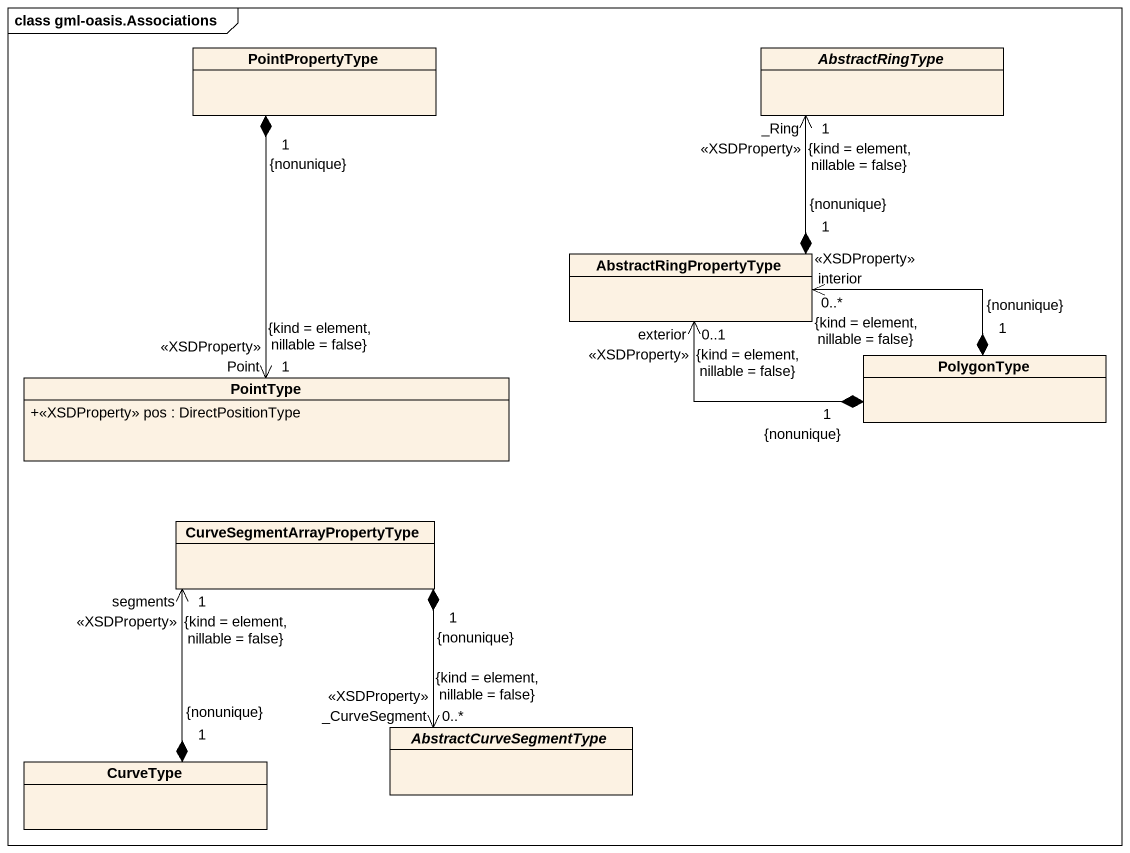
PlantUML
@startuml
mainframe class gml-oasis.Associations
hide circle
hide empty members
skinparam classAttributeIconSize 0
class PointPropertyType
abstract class AbstractRingType
class AbstractRingPropertyType
class PointType {
  +<<XSDProperty>> pos : DirectPositionType
}
class PolygonType
class "CurveSegmentArrayPropertyType" as CurveSegmentArrayPropertyTyp
abstract class AbstractCurveSegmentType
class CurveType
PointPropertyType "1\n{nonunique}" *--> "Point\n<<XSDProperty>>\n1\n{kind = element, nillable = false}" PointType
AbstractRingPropertyType "1\n{nonunique}" *-up-> "_Ring\n<<XSDProperty>>\n1\n{kind = element, nillable = false}" AbstractRingType
PolygonType "1\n{nonunique}" *-left-> "exterior\n<<XSDProperty>>\n0..1\n{kind = element, nillable = false}" AbstractRingPropertyType
PolygonType "1\n{nonunique}" *-left-> "interior\n<<XSDProperty>>\n0..*\n{kind = element, nillable = false}" AbstractRingPropertyType
CurveSegmentArrayPropertyTyp "1\n{nonunique}" *--> "_CurveSegment\n<<XSDProperty>>\n0..*\n{kind = element, nillable = false}" AbstractCurveSegmentType
CurveType "1\n{nonunique}" *-up-> "segments\n<<XSDProperty>>\n1\n{kind = element, nillable = false}" CurveSegmentArrayPropertyTyp
@enduml
